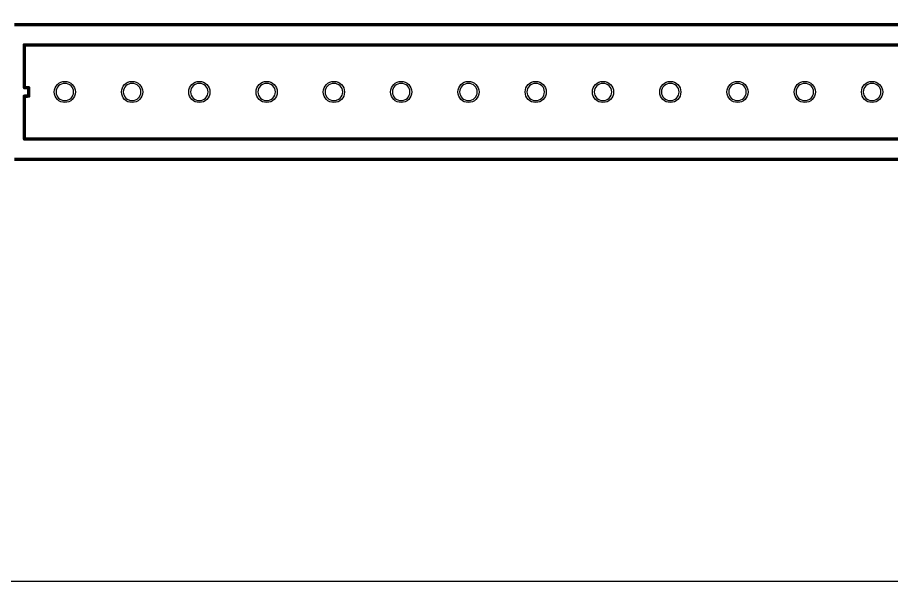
# Model space of a CAD drawing. Extents: x 1.5 to 98, y 12 to 104.4.
# Drawn here: x 33.77 to 66.77, y 12 to 33.29 of the extents above; entities that cross this region are included whole.
import ezdxf

# ---------------------------------------------------------------- set-up
doc = ezdxf.new("R2010")
doc.units = 0
doc.layers.get('0').update_dxf_attribs({"linetype": 'CONTINUOUS'})
for name, color, linetype in [('_BOARD', 254, 'CONTINUOUS'), ('_DRILL', 251, 'CONTINUOUS'), ('BOTTOM_SOLDER_MASK', 6, 'CONTINUOUS'), ('DOCUMENTATION1', 3, 'CONTINUOUS'), ('TOP_SILKSCREEN', 1, 'CONTINUOUS'), ('TOP_SOLDER_MASK', 2, 'CONTINUOUS')]:
    doc.layers.add(name, color=color, linetype=linetype)

# ---------------------------------------------------------------- blocks, each defined once
blk = doc.blocks.new('STYLE1')
at = {"const_width": 0.6}
blk.add_lwpolyline([(-0.3, 0, 1), (0.3, 0, 1)], format="xyb", close=True, dxfattribs=at)
blk = doc.blocks.new('_HOLE')
blk.add_circle((0, 0), 0.5)

msp = doc.modelspace()

# ---------------------------------------------------------------- linework, layer by layer
at = {"layer": '_BOARD', "color": 3}
msp.add_lwpolyline([(2.4, 12), (2.4, 104.4), (2.4, 104.4), (30.6, 104.4), (30.6, 104.4), (30.6, 98.4), (30.6, 98.4), (85.8, 98.4), (85.8, 98.4), (85.8, 104.4), (85.8, 104.4), (98, 104.4), (98, 104.4), (98, 12), (98, 12), (2.4, 12), (2.4, 12)], close=True, dxfattribs=at)
at = {"layer": 'DOCUMENTATION1', "color": 94}
msp.add_lwpolyline([(33.655, 33.02, 0.127, 0.127, 0), (95.25, 33.02, 0, 0, 0), (95.25, 33.02, 0.0635, 0.0635, 0), (95.25, 32.9882, 0.0635, 0.0635, 1), (95.25, 33.0518, 0, 0, 0), (95.2818, 33.02, 0.0635, 0.0635, 1), (95.2182, 33.02, 0, 0, 0), (95.25, 33.02, 0, 0, 0), (95.25, 33.02, 0.127, 0.127, 0), (95.25, 27.94, 0, 0, 0), (95.25, 27.94, 0.0635, 0.0635, 0), (95.2182, 27.94, 0.0635, 0.0635, 1), (95.2818, 27.94, 0, 0, 0), (95.25, 27.9082, 0.0635, 0.0635, 1), (95.25, 27.9718, 0, 0, 0), (95.25, 27.94, 0, 0, 0), (95.25, 27.94, 0.127, 0.127, 0), (33.655, 27.94, 0, 0, 0)], format="xyseb", dxfattribs=at)
at = {"layer": 'TOP_SILKSCREEN', "color": 135}
msp.add_lwpolyline([(94.869, 28.702, 0.127, 0.127, 0), (34.036, 28.702, 0, 0, 0), (34.036, 28.702, 0.0635, 0.0635, 0), (34.036, 28.7338, 0.0635, 0.0635, 1), (34.036, 28.6702, 0, 0, 0), (34.0042, 28.702, 0.0635, 0.0635, 1), (34.0678, 28.702, 0, 0, 0), (34.036, 28.702, 0, 0, 0), (34.036, 28.702, 0.127, 0.127, 0), (34.036, 30.3213, 0, 0, 0), (34.036, 30.3213, 0.0635, 0.0635, 0), (34.0678, 30.3213, 0.0635, 0.0635, 1), (34.0042, 30.3213, 0, 0, 0), (34.036, 30.3531, 0.0635, 0.0635, 1), (34.036, 30.2895, 0, 0, 0), (34.036, 30.3213, 0, 0, 0), (34.036, 30.3213, 0.127, 0.127, 0), (34.1947, 30.3213, 0, 0, 0), (34.1947, 30.3213, 0.0635, 0.0635, 0), (34.1947, 30.2895, 0.0635, 0.0635, 1), (34.1947, 30.3531, 0, 0, 0), (34.1629, 30.3213, 0.0635, 0.0635, 1), (34.2265, 30.3213, 0, 0, 0), (34.1947, 30.3213, 0, 0, 0), (34.1947, 30.3213, 0.127, 0.127, 0), (34.1947, 30.6388, 0, 0, 0), (34.1947, 30.6388, 0.0635, 0.0635, 0), (34.2265, 30.6388, 0.0635, 0.0635, 1), (34.1629, 30.6388, 0, 0, 0), (34.1947, 30.607, 0.0635, 0.0635, 1), (34.1947, 30.6706, 0, 0, 0), (34.1947, 30.6388, 0, 0, 0), (34.1947, 30.6388, 0.127, 0.127, 0), (34.036, 30.6388, 0, 0, 0), (34.036, 30.6388, 0.0635, 0.0635, 0), (34.036, 30.6706, 0.0635, 0.0635, 1), (34.036, 30.607, 0, 0, 0), (34.0042, 30.6388, 0.0635, 0.0635, 1), (34.0678, 30.6388, 0, 0, 0), (34.036, 30.6388, 0, 0, 0), (34.036, 30.6388, 0.127, 0.127, 0), (34.036, 32.258, 0.127, 0.127, 0), (34.036, 32.258, 0, 0, 0), (34.036, 32.258, 0.0635, 0.0635, 0), (34.0678, 32.258, 0.0635, 0.0635, 1), (34.0042, 32.258, 0, 0, 0), (34.036, 32.2898, 0.0635, 0.0635, 1), (34.036, 32.2262, 0, 0, 0), (34.036, 32.258, 0, 0, 0), (34.036, 32.258, 0.127, 0.127, 0), (94.869, 32.258, 0, 0, 0)], format="xyseb", dxfattribs=at)

# ---------------------------------------------------------------- block references
at = {"layer": '_DRILL', "xscale": 0.8, "yscale": 0.8}
for p in [(35.56, 30.48), (38.1, 30.48), (40.64, 30.48), (43.18, 30.48), (45.72, 30.48), (48.26, 30.48), (50.8, 30.48), (53.34, 30.48), (55.88, 30.48), (58.42, 30.48), (60.96, 30.48), (63.5, 30.48), (66.04, 30.48)]:
    msp.add_blockref('_HOLE', p, dxfattribs=at)
at = {"layer": 'BOTTOM_SOLDER_MASK', "color": 253, "xscale": 1.106, "yscale": 1.083}
for p in [(35.56, 30.48), (35.56, 30.48), (38.1, 30.48), (38.1, 30.48), (40.64, 30.48), (40.64, 30.48), (43.18, 30.48), (43.18, 30.48), (45.72, 30.48), (45.72, 30.48), (48.26, 30.48), (48.26, 30.48), (50.8, 30.48), (50.8, 30.48), (53.34, 30.48), (53.34, 30.48), (55.88, 30.48), (55.88, 30.48), (58.42, 30.48), (58.42, 30.48), (60.96, 30.48), (60.96, 30.48), (63.5, 30.48), (63.5, 30.48), (66.04, 30.48), (66.04, 30.48)]:
    msp.add_blockref('STYLE1', p, dxfattribs=at)
at = {"layer": 'TOP_SOLDER_MASK', "color": 253, "xscale": 1.106, "yscale": 1.083}
for p in [(35.56, 30.48), (35.56, 30.48), (38.1, 30.48), (38.1, 30.48), (40.64, 30.48), (40.64, 30.48), (43.18, 30.48), (43.18, 30.48), (45.72, 30.48), (45.72, 30.48), (48.26, 30.48), (48.26, 30.48), (50.8, 30.48), (50.8, 30.48), (53.34, 30.48), (53.34, 30.48), (55.88, 30.48), (55.88, 30.48), (58.42, 30.48), (58.42, 30.48), (60.96, 30.48), (60.96, 30.48), (63.5, 30.48), (63.5, 30.48), (66.04, 30.48), (66.04, 30.48)]:
    msp.add_blockref('STYLE1', p, dxfattribs=at)

doc.saveas('drawing.dxf')
